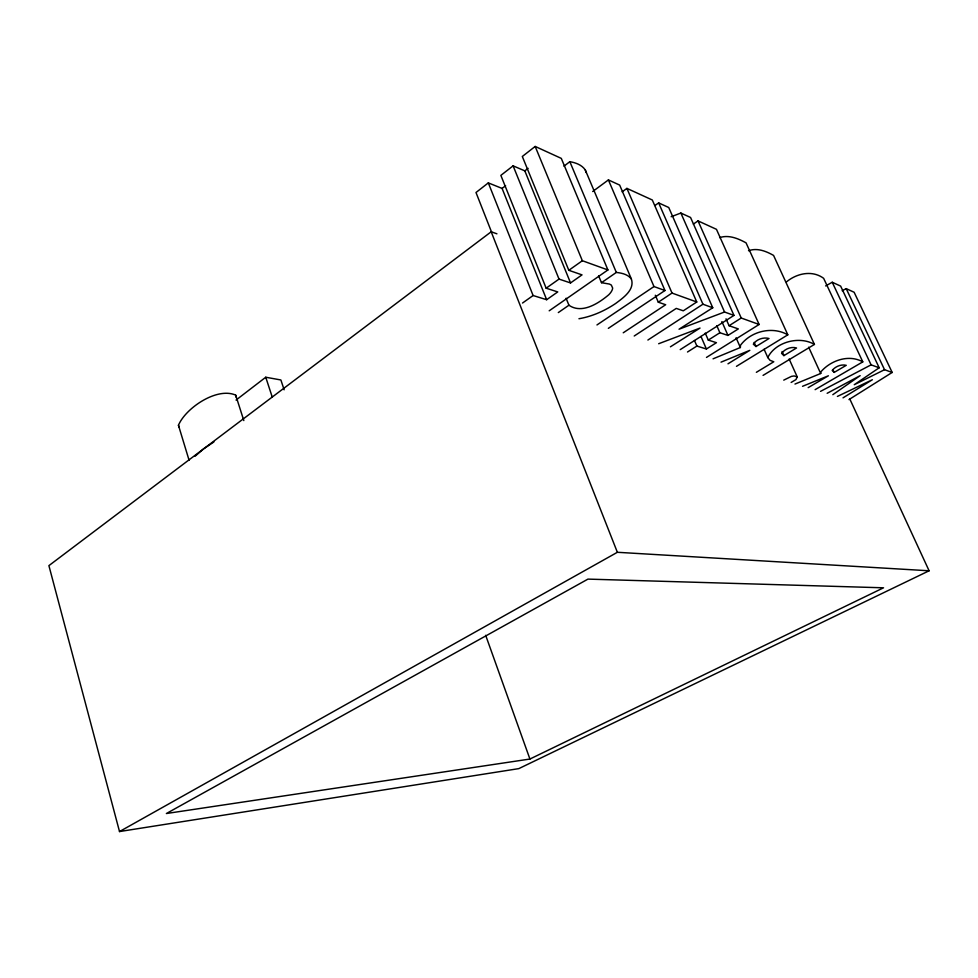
<?xml version="1.0" encoding="UTF-8"?>
<svg xmlns="http://www.w3.org/2000/svg" width="978" height="978" viewBox="0 0 978 978"><rect width="100%" height="100%" fill="white"/><g stroke="black" fill="none" stroke-linecap="round" stroke-linejoin="round"><path stroke-width="1.47" d="M713.06 358.828L740.37 347.508L740.456 345.332C750.786 331.224 772.29 325.882 787.816 334.831L736.471 366.334M789.148 358.999L797.229 376.909L795.945 379.598L791.141 382.447M756.361 372.312L773.769 361.774L770.041 360.332L767.803 357.569C775.224 342.055 799.258 335.503 814.442 344.427L763.072 375.381M189.072 460.222L178.448 425.259C185.649 408.022 217.043 386.775 235.698 395.149L243.828 420.577M794.98 384.061L820.701 373.498L821.055 371.628C830.897 360.369 848.892 354.036 862.792 361.872L815.114 389.66M195.062 456.261L203.595 448.865L213.913 441.934M549.196 310.808L607.913 269.952L561.286 158.375L535.174 146.443L522.313 156.48L568.817 270.307L582.02 274.879L570.541 282.935L524.831 170.869L513.108 165.844L500.858 175.38L546.152 288.204L557.741 291.921L546.653 299.708L502.093 188.424L488.315 182.886L475.993 192.507L491.641 232.275M502.093 188.424L505.614 185.71M524.831 170.869L528.12 168.338M236.053 400.063L265.747 377.239L280.882 379.965L284.133 389.794M563.951 166.174L569.844 161.688C575.663 162.69 581.861 164.866 585.296 169.976L631.36 278.974C635.003 289.794 623.096 297.899 615.651 303.486C604.575 310.918 592.142 316.481 578.952 318.73M496.922 233.815L491.188 231.774L48.9 565.639L119.512 831.557L518.805 768.622L929.1 570.785L849.858 399.11M592.68 191.529L608.402 179.928L619.661 185.074L664.954 290.515L608.34 328.351M786.41 281.945C796.667 273.4 812.119 269.83 823.635 278.314L862.792 361.872M622.142 191.847L626.91 188.387L652.302 199.989L696.764 301.994L683.28 310.808L676.263 308.4L634.221 336.004M783.745 380.136L791.446 376.371L794.148 375.943L797.229 376.909M654.967 205.502L658.646 202.886L668.732 207.507L712.754 307.764L679.038 329.207L724.551 312.019L733.965 315.405L680.211 349.635M522.521 303.033L533.108 295.527L546.653 299.708M568.817 270.307L582.35 260.723L607.913 269.952M546.152 288.204L559.025 279.097L570.541 282.935M832.816 394.696L860.151 375.662L827.156 393.29M558.316 312.569L568.927 305.222C581.873 314.268 598.585 303.363 608.817 294.72A21.761 9.095 -23.4 0 0 612.668 288.07L611.299 285.038L609.38 284.048L601.482 282.703L598.585 275.735M601.482 282.703L616.323 272.434C621.788 273.033 627.888 274.317 631.36 278.974M693.365 224.109L698.023 220.894L716.458 229.317L759.111 324.476L706.471 357.422M825.628 285.931L832.241 282.251L840.64 286.089L879.185 367.777L854.271 384.696L884.54 369.708L892.168 372.459L848.965 399.586M596.959 324.953L653.976 286.554L664.954 290.515M655.321 295.246L658.292 302.202L672.02 293.07L696.764 301.994M623.243 332.789L665.663 304.733L658.292 302.202M647.888 340.038L702.938 304.219L712.754 307.764M670.419 346.811L700.028 328.07L658.659 343.73M687.497 352.007L696.886 346.065L706.409 348.999L716.434 342.691L708.292 340.087L705.26 333.131M726.018 318.816L729.075 325.723L741.226 318.021L759.111 324.476M708.292 340.087L719.894 332.74L727.962 335.43L738.317 328.914L729.075 325.723M727.987 363.816L749.82 350.344L721.018 362.153M756.006 346.53L769.014 338.498C763.451 336.933 756.41 339.317 753.341 344.195L756.006 346.53L754.16 342.398M843.024 397.85L872.364 379.733L837.4 396.432M783.916 355.625L796.532 347.985C791.153 346.334 784.808 348.963 781.593 353.388L783.916 355.625L782.058 351.505M808.158 387.643L828.403 375.784L802.547 386.298M834.161 372.41L846.263 365.32C841.227 364.06 835.298 366.432 832.192 370.454L834.161 372.41L832.901 369.66M119.512 831.557L617.362 552.289L929.1 570.785M820.554 391.359L871.092 364.855L879.185 367.777M842.192 290.723L846.202 288.632L854.124 292.251L892.168 372.459M529.917 759.038L883.537 587.802L587.949 579.11L166.382 813.525L529.917 759.038L485.675 635.321M671.14 216.725L680.871 213.045L690.554 217.471L733.965 315.405M748.512 250.735C757.155 247.617 766.019 251.138 773.574 255.429L814.442 344.427M719.625 237.605C728.793 234.573 738.072 238.485 746.055 242.85L787.816 334.831M846.202 288.632L884.54 369.708M832.241 282.251L871.092 364.855M808.672 347.202L820.701 373.498M764.087 349.268L767.803 357.569M698.023 220.894L741.226 318.021M736.079 337.789L740.37 347.508M680.871 213.045L724.551 312.019M721.874 321.591L727.962 335.43M716.837 325.76L719.894 332.74M658.646 202.886L702.938 304.219M700.969 336.444L706.409 348.999M694.478 340.503L696.886 346.065M626.91 188.387L672.02 293.07M608.402 179.928L653.976 286.554M569.844 161.688L616.323 272.434M535.174 146.443L582.35 260.723M513.108 165.844L559.025 279.097M566.091 298.229L568.927 305.222M488.315 182.886L533.108 295.527M491.188 231.774L617.362 552.289M178.448 425.259L179.133 427.141M265.747 377.239L272.263 397.129M585.296 169.976L586.091 172.495M235.698 395.149L236.138 397.215"/></g></svg>
